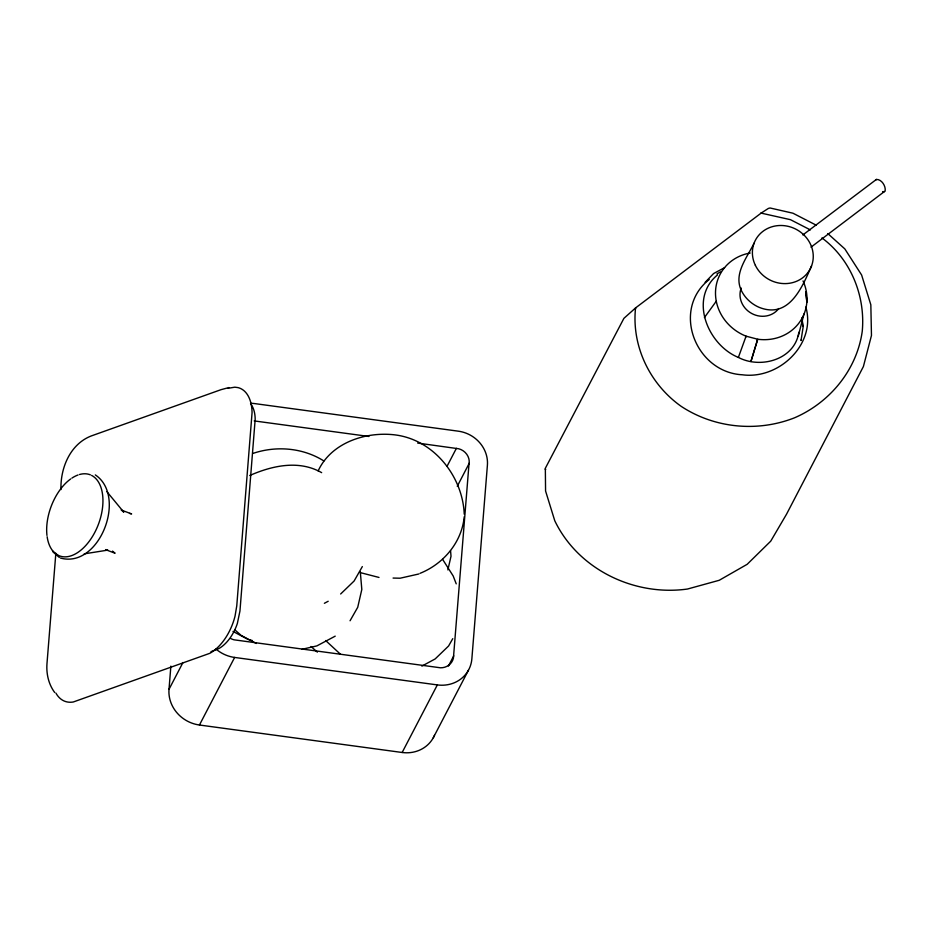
<?xml version="1.0" encoding="UTF-8"?>
<svg xmlns="http://www.w3.org/2000/svg" width="932" height="932" viewBox="0 0 932 932"><rect width="100%" height="100%" fill="white"/><g stroke="black" fill="none" stroke-linecap="round" stroke-linejoin="round"><path stroke-width="1.4" d="M230.449 638.373A15.04 13.875 27.5 0 0 234.095 639.818L440.545 667.801A14.155 13.06 27.5 0 0 453.418 658.085L469.227 461.107A13.479 12.442 27.5 0 0 458.707 448.77L417.687 443.073M805.854 291.658L806.867 302.189L805.796 291.565M55.838 553.363L46.984 663.572C46.192 673.708 48.557 684.286 54.72 692.523M60.964 489.556C60.312 468.155 70.063 444.203 91.15 435.99L221.094 389.646L228.957 387.561M434.463 735.371A32.69 30.162 27.5 0 1 402.158 752.485L199.448 725.014A33.575 30.977 27.5 0 1 169.007 689.319L170.871 666.124M717.477 274.952C688.573 298.694 707.807 345.003 738.377 357.422C760.71 369.223 794.821 359.554 798.841 332.281M447.873 569.918L451.018 556.206L450.564 550.684M464.241 516.724C461.818 542.261 443.539 563.907 420.064 573.32M827.802 233.583L844.835 248.914L861.622 275.01L870.837 304.787L871.467 335.462L863.405 366.532L786.561 514.149L770.729 541.166L747.173 564.303L719.224 580.287L687.513 589.024C634.506 596.48 578.306 569.673 554.785 520.79L545.57 491.001L545.337 468.272L623.904 318.348L635.624 307.875L761.129 213.113L768.352 208.43L770.065 207.987L792.946 213.207L816.234 225.183M801.171 339.935L801.019 340.53L803.116 327.179L801.963 317.754M798.235 336.196L804.001 313.944M821.942 237.928C850.73 259.259 865.525 295.793 862.263 331.186C856.927 369.748 829.993 402.473 794.577 417.792C757.518 432.378 714.529 428.336 681.21 406.364C650.047 384.31 631.581 346.518 635.508 308.282L635.624 307.875M635.892 307.665L635.508 308.282M738.377 357.422L746.078 336.184A46.495 42.895 27.5 0 1 715.543 291.075A46.495 42.895 27.5 0 1 750.202 253.003M169.007 689.319L182.952 662.547M199.448 725.014L234.631 657.444L437.341 684.915A32.69 30.162 27.5 0 0 471.86 658.854L487.401 465.231A32.014 29.533 27.5 0 0 458.381 431.19L255.007 403.638A33.575 30.977 27.5 0 0 250.685 403.311M447.115 466.163L456.4 448.315M457.262 486.283L469.204 463.332M402.158 752.485L437.341 684.915M448.443 666.031L453.756 655.825M433.298 737.736L468.481 670.155M754.104 243.136C746.975 257.861 732.843 274.334 741.814 291.448C745.577 298.601 751.751 304.158 759.161 307.35C788.938 319.245 802.021 287.65 811.539 265.97M318.15 470.916C331.046 442.91 364.995 431.621 393.956 434.766C433.24 439.007 462.703 475.961 464.229 514.173M350.059 620.759L357.725 607.303L361.814 589.467L360.288 571.619M452.766 638.665L448.583 646.004L435.151 658.947L421.858 666.112M362.338 566.586L354.102 581.02L340.646 593.987M715.834 301.898L716.277 301.222L704.406 317.567M875.8 180.062L876.395 179.433C881.625 179.2 885.983 186.12 885.132 191.002L811.003 247.166M705.128 282.349L713.621 273.53L724.607 267.647M709.24 279.495C670.97 309.61 695.54 372.369 742.315 374.781C778.907 379.79 816.514 344.153 805.842 307.024M802.848 234.946L876.395 179.433M745.705 337.198L746.078 336.184L757.774 339.248A46.495 42.895 27.5 0 0 803.034 280.916M716.929 273.903L720.529 271.853M335.217 636.148L316.868 645.899L302.119 649.278M324.371 603.295L328.192 601.257M210.993 651.666L218.612 648.684A33.622 19.595 -69.4 0 0 237.345 623.52L239.955 611.019L255.182 419.214A32.97 19.211 -69.4 0 0 250.545 403.684M249.706 475.518C272.272 465.604 298.974 459.686 321.657 472.652M228.189 388.283L234.841 387.176L238.068 387.619A41.952 24.442 -69.4 0 1 252.059 412.701L236.763 605.87L235.039 616.122A42.604 24.826 -69.4 0 1 209.758 653.332L73.278 701.994A43.466 25.327 -69.4 0 1 55.943 693.152M884.538 191.643L882.592 191.654M253.12 453.36C276.385 445.519 302.982 447.779 323.882 460.956M418.876 573.972L400.131 578.213L393.071 578.061M84.23 553.853L107.809 550.113L105.7 549.577M761.129 213.113L790.487 219.684L810.362 229.901M760.862 213.311L761.572 213.102M545.721 469.332L545.127 469.122M254.215 420.915L368.932 436.467M129.513 513.404L131.622 513.928L121.183 510.002M60.359 558.012C99.293 569.056 127.439 496.325 95.309 474.901M360.94 572.784L378.986 577.444M252.351 640.552L248.18 639.48L232.988 631.43M105.957 549.798L115.09 553.235L112.492 551.103M256.347 643.464L241.155 635.414L234.806 629.799M122.045 510.713L123.781 512.146L106.807 491.572M52.495 550.789L57.772 555.134M59.24 557.371L52.973 551.942M340.18 653.996L325.676 640.552M311.02 646.505L317.369 652.132M442.63 559.375L453.185 575.976L456.226 583.851M801.974 319.653L802.802 326.398M234.631 657.444A33.575 30.977 27.5 0 1 215.909 648.998M91.592 475.402A43.361 25.269 -69.4 0 1 97.406 526.848A43.361 25.269 -69.4 0 1 58.029 555.227M52.751 550.882A43.361 25.269 -69.4 0 1 47.136 536.716M46.961 535.387A43.361 25.269 -69.4 0 1 70.704 478.932M71.915 478.104A43.361 25.269 -69.4 0 1 78.055 474.982M79.5 474.516A43.361 25.269 -69.4 0 1 90.404 474.854M778.779 308.527A21.587 19.922 27.5 0 1 751.646 313.455A21.587 19.922 27.5 0 1 741.196 288.035M757.367 340.029L750.936 361.511L757.774 339.248L757.367 340.029M755.386 265.375A30.931 28.531 27.5 0 0 807.951 272.494A30.931 28.531 27.5 0 0 785.128 225.777A30.931 28.531 27.5 0 0 755.386 265.375"/></g></svg>
